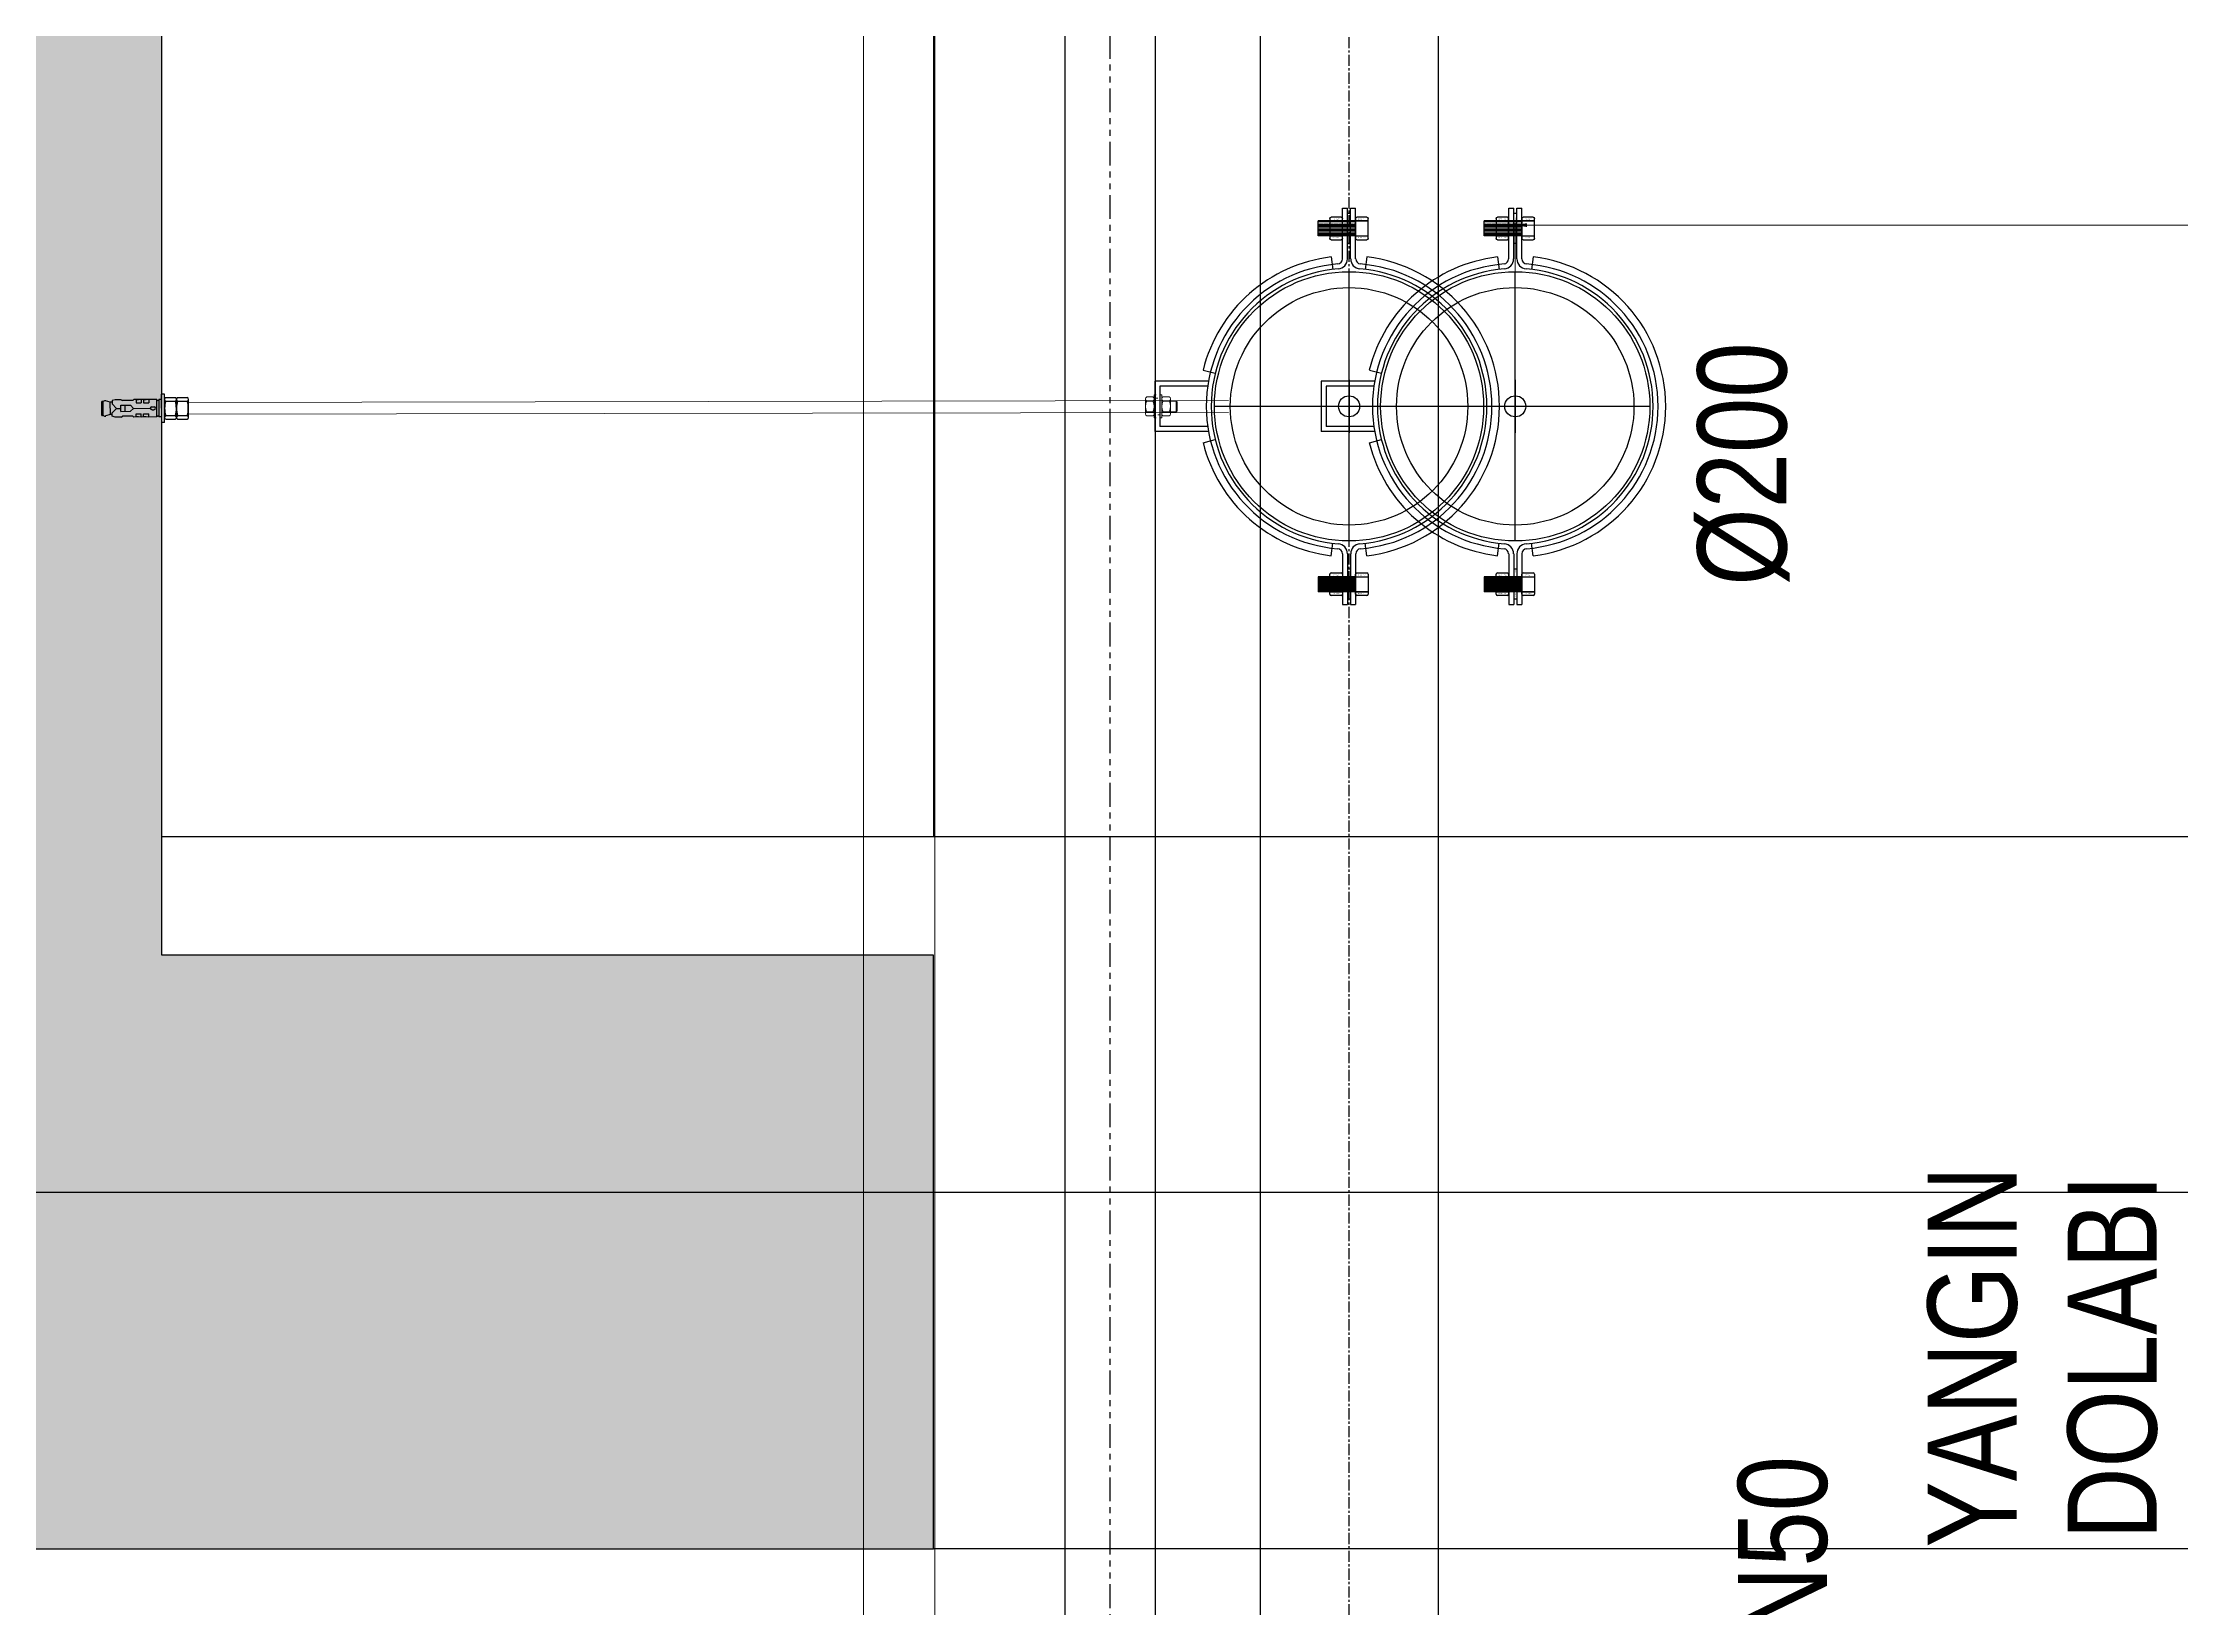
# Model space of a CAD drawing. Header units: millimetres. Extents: x -379292 to 1221486, y 92049 to 447512.
# Drawn here: x -29475 to -27674, y 168269 to 169587 of the extents above; entities that cross this region are included whole.
import ezdxf
from ezdxf.enums import TextEntityAlignment as Align

# ---------------------------------------------------------------- set-up
doc = ezdxf.new("R2010")
doc.units = ezdxf.units.MM
for name, pattern in [('ACISOTGB', [9, 4, -1, 1, -1, 1, -1]), ('CENTER', [2, 1.25, -0.25, 0.25, -0.25]), ('CENTRE', [50.8, 31.75, -6.35, 6.35, -6.35]), ('DASHDOT', [25.4, 12.7, -6.35, 0, -6.35]), ('SOGUKSU1', [72, 60, -6, 0, -6])]:
    doc.linetypes.add(name, pattern=pattern)
for name, color, linetype, lineweight in [('---OLCIU', 7, 'Continuous', 9), ('1-MIMARI', 8, 'Continuous', 9), ('1-YANGIN BORUSU-3', 1, 'SOGUKSU1', 30), ('e_kesit_cizgisi', 7, 'Continuous', 9)]:
    doc.layers.add(name, color=color, linetype=linetype, lineweight=lineweight)
for name, color, linetype in [('05_AXIS', 211, 'CENTER'), ('05_CONCRETE', 6, 'Continuous'), ('05_CONCRETE VIEW', 142, 'Continuous'), ('05_HATCH CONCRETE', 141, 'Continuous'), ('1-PISSU-BORUSU', 6, 'PIS'), ('INKA', 142, 'Continuous'), ('M_YANGIN_SPR_ CAP', 7, 'Continuous')]:
    doc.layers.add(name, color=color, linetype=linetype)
doc.styles.add('cagdas', font='arial.ttf', dxfattribs={"width": 0.8, "height": 20})
doc.styles.add('DIM', font='arial.ttf')
doc.styles.add('DOA.ARIAL', font='arial.ttf')
doc.styles.get("Standard").update_dxf_attribs({"font": 'segoeuil.ttf'})
doc.linetypes.add('PIS', pattern='A,2.5,-0.09,[")",Standard,S=0.1,R=0,X=0,Y=-0.05],-0.035', length=2.625)
doc.linetypes.add('ZIGZAG', pattern='A,0.0001,-0.2,[131,ltypeshp.shx,S=0.2,R=0,X=-0.2,Y=0],-0.4,[131,ltypeshp.shx,S=0.2,R=180,X=0.2,Y=0],-0.2', length=0.8001)
doc.dimstyles.new('PRK 1-100', dxfattribs={"dimscale": 100, "dimtxt": 2.5, "dimasz": 1, "dimexe": 0.5, "dimexo": 1, "dimgap": 0.5, "dimtad": 1, "dimdec": 1, "dimzin": 9, "dimdsep": 46, "dimtxsty": 'DIM', "dimblk": 'ARCHTICK', "dimcen": 1.5, "dimdle": 0.5, "dimclrd": 256, "dimclre": 256, "dimclrt": 3, "dimadec": 8, "dimazin": 2, "dimtp": 0.1, "dimtm": 0.1, "dimtfac": 0.71, "dimtdec": 1, "dimtmove": 2, "dimatfit": 3, "dimfxl": 50, "dimfxlon": 1, "dimlwd": -1, "dimlwe": -1, "dimarcsym": 1})

# ---------------------------------------------------------------- blocks, each defined once
blk = doc.blocks.new('A$C6a8db8d0')
at = {"layer": '05_HATCH CONCRETE', "ltscale": 25, "transparency": 33554671}
h = blk.add_hatch(dxfattribs=at)
h.set_pattern_fill('ANSI33', color=256, scale=1.5, angle=180)
h.set_pattern_definition([(225, (-8686.666, 32930.851), (6.735192, -6.735192), []), (225, (-8693.402, 32930.851), (6.735192, -6.735192), [4.7625, -2.38125])])
h.paths.add_polyline_path([(-8675, 790), (-8675, 420), (-8725, 420), (-8725, 370), (9165, 370), (9165, 420), (9115, 420), (9115, 810), (9095, 810), (9095, 790), (5815, 790), (5815, 810), (5795, 810), (5795, 790), (-1895, 790), (-1895, 710), (-1845, 710), (-1845, 775), (-1635, 775), (-1635, 720), (-1595, 720), (-1595, 775), (-1335, 775), (-1335, 720), (-1295, 720), (-1295, 775), (-1090, 775), (-1090, 710), (-1040, 710), (-1040, 775), (-835, 775), (-835, 720), (-795, 720), (-795, 775), (-535, 775), (-535, 720), (-495, 720), (-495, 775), (-290, 775), (-290, 710), (-240, 710), (-240, 775), (-35, 775), (-35, 720), (5, 720), (5, 775), (265, 775), (265, 720), (305, 720), (305, 775), (510, 775), (510, 710), (560, 710), (560, 775), (765, 775), (765, 720), (805, 720), (805, 775), (1065, 775), (1065, 720), (1105, 720), (1105, 775), (1310, 775), (1310, 710), (1360, 710), (1360, 775), (1565, 775), (1565, 720), (1605, 720), (1605, 775), (1865, 775), (1865, 720), (1905, 720), (1905, 775), (2110, 775), (2110, 710), (2160, 710), (2160, 775), (2365, 775), (2365, 720), (2405, 720), (2405, 775), (2665, 775), (2665, 720), (2705, 720), (2705, 775), (2910, 775), (2910, 710), (2960, 710), (2960, 775), (3165, 775), (3165, 720), (3205, 720), (3205, 775), (3465, 775), (3465, 720), (3505, 720), (3505, 775), (3710, 775), (3710, 710), (3760, 710), (3760, 775), (3965, 775), (3965, 720), (4005, 720), (4005, 775), (4265, 775), (4265, 720), (4305, 720), (4305, 775), (4510, 775), (4510, 710), (4560, 710), (4560, 775), (4765, 775), (4765, 720), (4805, 720), (4805, 775), (5065, 775), (5065, 720), (5105, 720), (5105, 775), (5310, 775), (5310, 710), (5360, 710), (5360, 775), (5540, 775), (5540, 720), (5580, 720), (5580, 775), (5760, 775), (5760, 710), (5810, 710), (5810, 775), (6110, 775), (6110, 710), (6160, 710), (6160, 775), (6365, 775), (6365, 720), (6405, 720), (6405, 775), (6665, 775), (6665, 720), (6705, 720), (6705, 775), (6910, 775), (6910, 710), (6960, 710), (6960, 775), (7165, 775), (7165, 720), (7205, 720), (7205, 775), (7465, 775), (7465, 720), (7505, 720), (7505, 775), (7710, 775), (7710, 710), (7760, 710), (7760, 775), (7965, 775), (7965, 720), (8005, 720), (8005, 775), (8265, 775), (8265, 720), (8305, 720), (8305, 775), (8510, 775), (8510, 710), (8560, 710), (8560, 775), (8790, 775), (8790, 720), (8830, 720), (8830, 775), (9085, 775), (9085, 420), (-8645, 420), (-8645, 775), (-8270, 775), (-8270, 710), (-8220, 710), (-8220, 775), (-8015, 775), (-8015, 720), (-7975, 720), (-7975, 775), (-7715, 775), (-7715, 720), (-7675, 720), (-7675, 775), (-7470, 775), (-7470, 710), (-7420, 710), (-7420, 775), (-7215, 775), (-7215, 720), (-7175, 720), (-7175, 775), (-6915, 775), (-6915, 720), (-6875, 720), (-6875, 775), (-6670, 775), (-6670, 710), (-6620, 710), (-6620, 775), (-6415, 775), (-6415, 720), (-6375, 720), (-6375, 775), (-6115, 775), (-6115, 720), (-6075, 720), (-6075, 775), (-5870, 775), (-5870, 710), (-5820, 710), (-5820, 775), (-5615, 775), (-5615, 720), (-5575, 720), (-5575, 775), (-5315, 775), (-5315, 720), (-5275, 720), (-5275, 775), (-5070, 775), (-5070, 710), (-5020, 710), (-5020, 775), (-4815, 775), (-4815, 720), (-4775, 720), (-4775, 775), (-4515, 775), (-4515, 720), (-4475, 720), (-4475, 775), (-4270, 775), (-4270, 710), (-4220, 710), (-4220, 775), (-4015, 775), (-4015, 720), (-3975, 720), (-3975, 775), (-3715, 775), (-3715, 720), (-3675, 720), (-3675, 775), (-3470, 775), (-3470, 710), (-3420, 710), (-3420, 775), (-3215, 775), (-3215, 720), (-3175, 720), (-3175, 775), (-2915, 775), (-2915, 720), (-2875, 720), (-2875, 775), (-2670, 775), (-2670, 710), (-2620, 710), (-2620, 775), (-2435, 775), (-2435, 720), (-2395, 720), (-2395, 775), (-2175, 775), (-2175, 720), (-2135, 720), (-2135, 775), (-1955, 775), (-1955, 710), (-1905, 710), (-1905, 790)])
at = {"layer": '05_AXIS', "ltscale": 500}
blk.add_line((-1865, 170), (-1865, 1720), dxfattribs=at)
at = {"layer": '05_CONCRETE'}
blk.add_lwpolyline([(5795, 790), (-1895, 790), (-1895, 710), (-1845, 710), (-1845, 775), (-1635, 775), (-1635, 720), (-1595, 720), (-1595, 775), (-1335, 775), (-1335, 720), (-1295, 720), (-1295, 775), (-1090, 775), (-1090, 710), (-1040, 710)], dxfattribs=at)
at = {"layer": '05_CONCRETE VIEW', "ltscale": 20, "flags": 128}
for points in [[(-1835, 775), (-1835, 420)], [(-1895, 420), (-1895, 710)], [(-1095, 710), (-1835, 710)]]:
    blk.add_lwpolyline(points, dxfattribs=at)
blk = doc.blocks.new('A$Cdf426c59')
at = {"layer": '1-PISSU-BORUSU', "color": 1, "linetype": 'DASHDOT', "ltscale": 7.5}
for p, q in [((0, -5.669), (0, 5.669)), ((5.669, 0), (-5.669, 0))]:
    blk.add_line(p, q, dxfattribs=at)
at = {"layer": '1-PISSU-BORUSU', "color": 1, "linetype": 'Continuous'}
blk.add_circle((0, 0), 5.669, dxfattribs=at)
at = {"layer": '1-PISSU-BORUSU', "linetype": 'Continuous'}
blk.add_circle((0, 0), 5, dxfattribs=at)
blk = doc.blocks.new('INKA M12 SOMUN')
at = {"layer": 'INKA', "linetype": 'Continuous'}
for p, q in [((4150.36, 639.91), (4150.36, 640.71)), ((4150.46, 640.81), (4152.06, 640.81)), ((4150.66, 639.81), (4150.66, 640.81)), ((4151.86, 640.81), (4151.86, 639.81)), ((4152.16, 640.71), (4152.16, 639.91)), ((4152.06, 639.81), (4150.46, 639.81))]:
    blk.add_line(p, q, dxfattribs=at)
at = {"layer": 'INKA', "linetype": 'ZIGZAG', "ltscale": 0.1}
for p, q in [((4150.66, 639.81), (4150.66, 640.81)), ((4151.86, 639.81), (4151.86, 640.81))]:
    blk.add_line(p, q, dxfattribs=at)
at = {"layer": 'INKA', "linetype": 'Continuous'}
for centre, start, end in [((4150.46, 640.71), 90, 180), ((4150.46, 639.91), 180, 270), ((4152.06, 640.71), 0, 90), ((4152.06, 639.91), 270, 0)]:
    blk.add_arc(centre, 0.1, start, end, dxfattribs=at)
at = {"style": 'cagdas'}
for p in [(4150.49, 640), (4151.99, 640)]:
    blk.add_text('INKA M12 SOMUN', height=0.0525, rotation=90, dxfattribs=at).set_placement(p, align=Align.TOP_LEFT)
blk = doc.blocks.new('PULM12')
at = {"layer": 'INKA', "linetype": 'Continuous'}
for p, q in [((4155.66, 1097.83), (4155.66, 1097.58)), ((4155.66, 1097.83), (4158.06, 1097.83)), ((4155.66, 1097.58), (4158.06, 1097.58)), ((4156.26, 1097.83), (4156.26, 1097.58)), ((4157.46, 1097.83), (4157.46, 1097.58)), ((4158.06, 1097.83), (4158.06, 1097.58))]:
    blk.add_line(p, q, dxfattribs=at)
at = {"style": 'cagdas'}
for p in [(4155.78, 1097.73), (4157.59, 1097.73)]:
    blk.add_text('INKA M12 PUL', height=0.039, dxfattribs=at).set_placement(p, align=Align.TOP_LEFT)
blk = doc.blocks.new('A$Ca5a3e651')
at = {"layer": 'INKA', "linetype": 'Continuous'}
h = blk.add_hatch(dxfattribs=at)
h.set_pattern_fill('ACAD_ISO10W100', color=256, scale=0.021111, angle=-90, style=0)
h.set_pattern_definition([(90, (413.14908, -104.13396), (0.105555556, -2e-17), [0.253333333, -0.063333333, 0.010555556, -0.063333333])])
h.paths.add_polyline_path([(0.55, 15.62), (0.55, 14.36), (-2.61, 14.36), (-2.61, 15.62)])
h = blk.add_hatch(dxfattribs=at)
h.set_pattern_fill('ACAD_ISO10W100', color=256, scale=0.021111, angle=-90, style=0)
h.set_pattern_definition([(270, (413.14908, 104.13396), (0.105555556, -2e-17), [0.253333333, -0.063333333, 0.010555556, -0.063333333])])
h.paths.add_polyline_path([(0.55, -15.62), (0.55, -14.36), (-2.61, -14.36), (-2.61, -15.62)])
at = {"layer": 'INKA'}
for p, q in [((-0.55, 16.68), (-0.13, 16.68)), ((-0.55, 12.42), (-0.55, 16.68)), ((-0.13, 12.42), (-0.13, 16.68)), ((0.13, 12.42), (0.13, 16.68)), ((0.13, 16.68), (0.55, 16.68)), ((0.55, 12.42), (0.55, 16.68)), ((-2.61, 14.36), (-2.61, 15.62)), ((0.55, 15.62), (-2.61, 15.62)), ((0.55, 14.36), (-2.61, 14.36)), ((-1.5, 12.58), (-1.37, 11.53)), ((1.5, 12.58), (1.37, 11.53)), ((-11.85, 2.11), (-16.36, 2.11)), ((-16.36, 2.11), (-16.36, -2.11)), ((-12.29, 3.06), (-11.27, 2.8)), ((0, 2.22), (0, -2.22)), ((-15.94, 1.69), (-15.94, -1.69)), ((-11.91, 1.69), (-15.94, 1.69)), ((2.22, 0), (-2.22, 0)), ((-11.91, -1.69), (-15.94, -1.69)), ((-11.85, -2.11), (-16.36, -2.11)), ((-12.29, -3.06), (-11.27, -2.8)), ((-1.5, -12.58), (-1.37, -11.53)), ((-0.55, -12.42), (-0.55, -16.68)), ((-0.13, -12.42), (-0.13, -16.68)), ((0.13, -12.42), (0.13, -16.68)), ((0.55, -12.42), (0.55, -16.68)), ((1.5, -12.58), (1.37, -11.53)), ((0.55, -14.36), (-2.61, -14.36)), ((-2.61, -14.36), (-2.61, -15.62)), ((0.55, -15.62), (-2.61, -15.62)), ((-0.55, -16.68), (-0.13, -16.68)), ((0.13, -16.68), (0.55, -16.68))]:
    blk.add_line(p, q, dxfattribs=at)
blk.add_circle((0, 0), 0.886, dxfattribs=at)
for centre, radius, start, end in [((0, 0), 12.67, 96.7854, 166.0366), ((0, 0), 12.03, 94.496, 265.504), ((0, 0), 11.61, 94.496, 265.504), ((-0.98, 12.42), 0.422, 274.496, 0), ((-0.98, 12.42), 0.844, 274.496, 0), ((0.98, 12.42), 0.844, 180, 265.504), ((0.98, 12.42), 0.422, 180, 265.504), ((0, 0), 11.61, 274.496, 85.504), ((0, 0), 12.03, 274.496, 85.504), ((0, 0), 12.67, 276.7854, 83.2146), ((0, 0), 12.67, 193.9634, 263.2146), ((-0.98, -12.42), 0.422, 0, 85.504), ((-0.98, -12.42), 0.844, 0, 85.504), ((0.98, -12.42), 0.844, 94.496, 180), ((0.98, -12.42), 0.422, 94.496, 180)]:
    blk.add_arc(centre, radius, start, end, dxfattribs=at)
at = {"layer": '1-PISSU-BORUSU', "color": 6, "xscale": 2, "yscale": 2, "zscale": 2}
blk.add_blockref('A$Cdf426c59', (0, 0), dxfattribs=at)
at = {"layer": 'INKA', "linetype": 'Continuous', "yscale": 1.055555555555556, "zscale": 1.055555555555556, "rotation": 270}
for name, p, xscale in [('PULM12', (-1158.69, -4372.81), -1.055555555555556), ('INKA M12 SOMUN', (-676.97, -4366.9), -1.055555555555556), ('INKA M12 SOMUN', (-674.8, -4366.9), -1.055555555555556), ('INKA M12 SOMUN', (-676.97, 4366.9), 1.055555555555556), ('PULM12', (-1158.69, 4372.81), 1.055555555555556), ('INKA M12 SOMUN', (-674.8, 4366.9), 1.055555555555556)]:
    blk.add_blockref(name, p, dxfattribs=dict(at, xscale=xscale))
blk = doc.blocks.new('*D1186')
at = {"layer": '---OLCIU', "ltscale": 25, "transparency": 16777216}
for p, q in [((-28234.5, 169383.8), (-28234.5, 169435.8)), ((-28224.5, 169433.8), (-25834.5, 169433.8)), ((-25824.5, 169383.8), (-25824.5, 169435.8))]:
    blk.add_line(p, q, dxfattribs=at)
for points in [[(-28224.5, 169435.4), (-28224.5, 169432.1), (-28234.5, 169433.8)], [(-25834.5, 169435.4), (-25834.5, 169432.1), (-25824.5, 169433.8)]]:
    blk.add_solid(points, dxfattribs=at)
at = {"layer": 'Defpoints', "color": 0, "ltscale": 25, "transparency": 16777216}
for p in [(-25824.5, 169433.8), (-28234.5, 169300.3, 0), (-25824.5, 169160.9)]:
    blk.add_point(p, dxfattribs=at)
at = {"layer": '---OLCIU', "ltscale": 25, "transparency": 16777216, "insert": (-27029.5, 169446.4), "char_height": 15, "attachment_point": 5, "style": 'DIM'}
blk.add_mtext('2410', dxfattribs=at)
blk = doc.blocks.new('NOKTA001')
at = {"color": 0, "linetype": 'Continuous', "const_width": 0.5}
blk.add_lwpolyline([(-0.25, 0, 1), (0.25, 0, 1)], format="xyb", close=True, dxfattribs=at)
blk = doc.blocks.new('LDR1-5')
at = {"color": 0, "ltscale": 25}
blk.add_line((0, 0), (-2, 0), dxfattribs=at)
at = {"color": 0, "ltscale": 25, "xscale": 0.5, "yscale": 0.5, "zscale": 0.5}
blk.add_blockref('NOKTA001', (0, 0), dxfattribs=at)
blk = doc.blocks.new('*D1187')
at = {"layer": '---OLCIU', "ltscale": 25, "transparency": 16777216}
for p, q in [((-28374.5, 169684.9), (-28374.5, 169736.9)), ((-28364.5, 169734.9), (-25834.5, 169734.9)), ((-25824.5, 169684.9), (-25824.5, 169736.9))]:
    blk.add_line(p, q, dxfattribs=at)
for points in [[(-28364.5, 169736.6), (-28364.5, 169733.2), (-28374.5, 169734.9)], [(-25834.5, 169736.6), (-25834.5, 169733.2), (-25824.5, 169734.9)]]:
    blk.add_solid(points, dxfattribs=at)
at = {"layer": 'Defpoints', "color": 0, "ltscale": 25, "transparency": 16777216}
for p in [(-25824.5, 169734.9), (-28374.5, 169462.2, 0), (-25824.5, 169331.2)]:
    blk.add_point(p, dxfattribs=at)
at = {"layer": '---OLCIU', "ltscale": 25, "transparency": 16777216, "insert": (-27099.5, 169747.6), "char_height": 15, "attachment_point": 5, "style": 'DIM'}
blk.add_mtext('2550', dxfattribs=at)

msp = doc.modelspace()

# ---------------------------------------------------------------- block references
at = {"layer": '1-MIMARI', "ltscale": 25, "xscale": 10, "yscale": 10, "zscale": 10, "rotation": 90}
msp.add_blockref('A$C6a8db8d0', (-21624.5, 187268.8), dxfattribs=at)

# ---------------------------------------------------------------- next in the draw order: linework, layer by layer
at = {"color": 134, "linetype": 'ACISOTGB', "ltscale": 5}
msp.add_line((-28575.8, 151798.9), (-28575.8, 272540.3), dxfattribs=at)
at = {"color": 7, "ltscale": 0.5}
for p, q in [((-29425, 169273.5, 0), (-29425, 169285.2, 0)), ((-29423.9, 169273.6, 0), (-29423.9, 169285.2, 0)), ((-29417.9, 169284.5, 0), (-29421.8, 169285.8, 0)), ((-29416.3, 169284.5, 0), (-29417.9, 169284.5, 0)), ((-29417.8, 169274.3, 0), (-29417.9, 169284.5, 0)), ((-29413.9, 169286.7, 0), (-29416.3, 169285.9, 0)), ((-29416.3, 169285.9, 0), (-29416.3, 169283.1, 0)), ((-29416.3, 169283.1, 0), (-29412.6, 169279.4, 0)), ((-29416.3, 169275.7, 0), (-29412.6, 169279.4, 0)), ((-29416.3, 169272.9, 0), (-29416.3, 169275.7, 0)), ((-29408.7, 169286.7, 0), (-29413.9, 169286.7, 0)), ((-29412.6, 169279.4, 0), (-29408.9, 169279.4, 0)), ((-29408.9, 169276.8, 0), (-29408.9, 169282, 0)), ((-29408.9, 169282, 0), (-29401, 169282, 0)), ((-29408.9, 169276.8, 0), (-29401, 169276.9, 0)), ((-29408.7, 169286.7, 0), (-29407.7, 169286, 0)), ((-29399, 169286, 0), (-29407.7, 169286, 0)), ((-29405.4, 169276.8, 0), (-29405.4, 169282, 0)), ((-29401, 169282, 0), (-29398.4, 169279.4, 0)), ((-29401, 169276.9, 0), (-29398.4, 169279.4, 0)), ((-29398.1, 169286.8, 0), (-29399, 169286, 0)), ((-29398.4, 169279.4, 0), (-29384.2, 169279.5, 0)), ((-29378.8, 169286.8, 0), (-29398.1, 169286.8, 0)), ((-29391.8, 169286.8, 0), (-29396.2, 169286.4, 0)), ((-29396.2, 169286.4, 0), (-29396.2, 169284.1, 0)), ((-29396.2, 169284.1, 0), (-29391.8, 169284.1, 0)), ((-29391.8, 169286.8, 0), (-29391.8, 169284.1, 0)), ((-29385.4, 169286.8, 0), (-29389.8, 169286.4, 0)), ((-29389.8, 169286.4, 0), (-29389.8, 169284.1, 0)), ((-29389.8, 169284.1, 0), (-29385.4, 169284.1, 0)), ((-29385.4, 169286.8, 0), (-29385.4, 169284.1, 0)), ((-29383, 169280.6, 0), (-29381, 169280.7, 0)), ((-29383, 169278.3, 0), (-29381, 169278.3, 0)), ((-29378.8, 169272.2, 0), (-29378.8, 169286.8, 0)), ((-29374.6, 169286.8, 0), (-29376.9, 169286.8, 0)), ((-29376.9, 169286.8, 0), (-29376.9, 169272.2, 0)), ((-29417.8, 169274.3, 0), (-29421.8, 169273, 0)), ((-29416.3, 169274.3, 0), (-29417.8, 169274.3, 0)), ((-29413.9, 169272.1, 0), (-29416.3, 169272.9, 0)), ((-29408.7, 169272.1, 0), (-29413.9, 169272.1, 0)), ((-29408.7, 169272.1, 0), (-29407.7, 169272.9, 0)), ((-29399, 169272.9, 0), (-29407.7, 169272.9, 0)), ((-29398.1, 169272.1, 0), (-29399, 169272.9, 0)), ((-29378.8, 169272.2, 0), (-29398.1, 169272.1, 0)), ((-29396.2, 169272.5, 0), (-29396.2, 169274.8, 0)), ((-29396.2, 169274.8, 0), (-29391.8, 169274.8, 0)), ((-29391.8, 169272.1, 0), (-29396.2, 169272.5, 0)), ((-29391.8, 169272.1, 0), (-29391.8, 169274.8, 0)), ((-29389.8, 169272.5, 0), (-29389.8, 169274.9, 0)), ((-29389.8, 169274.9, 0), (-29385.4, 169274.9, 0)), ((-29385.4, 169272.1, 0), (-29389.8, 169272.5, 0)), ((-29385.4, 169272.1, 0), (-29385.4, 169274.9, 0)), ((-29374.6, 169272.2, 0), (-29376.9, 169272.2, 0))]:
    msp.add_line(p, q, dxfattribs=at)
at = {"color": 7}
for p, q in [((-29372.2, 169291.4, 0), (-29374.7, 169291.4, 0)), ((-29374.6, 169267.4, 0), (-29374.7, 169291.4, 0)), ((-29372.1, 169267.4, 0), (-29372.2, 169291.4, 0)), ((-29371.3, 169288.5, 0), (-29363, 169288.5, 0)), ((-29371.3, 169285.5, 0), (-29363, 169285.5, 0)), ((-29362.1, 169271.8, 0), (-29362.1, 169287, 0)), ((-29361.3, 169288.5, 0), (-29353, 169288.6, 0)), ((-29361.3, 169285.5, 0), (-29353, 169285.5, 0)), ((-29352.1, 169271.8, 0), (-29352.1, 169287, 0)), ((-29372.1, 169267.4, 0), (-29374.6, 169267.4, 0)), ((-29371.2, 169273.3, 0), (-29363, 169273.3, 0)), ((-29371.2, 169270.3, 0), (-29363, 169270.3, 0)), ((-29361.2, 169273.3, 0), (-29353, 169273.4, 0)), ((-29361.2, 169270.3, 0), (-29353, 169270.3, 0))]:
    msp.add_line(p, q, dxfattribs=at)
at = {"color": 7, "linetype": 'Continuous', "lineweight": 5}
for p, q in [((-29352.1, 169284.4, 0), (-28476, 169286, 0)), ((-29352.1, 169274.4, 0), (-28476, 169276, 0))]:
    msp.add_line(p, q, dxfattribs=at)
at = {"lineweight": 5}
for p, q in [((-28546, 169274.8, 0), (-28546, 169287.3, 0)), ((-28546, 169274.8, 0), (-28546, 169287.3, 0)), ((-28544.8, 169289.1, 0), (-28539.8, 169289.1, 0)), ((-28544.8, 169289.1, 0), (-28539.8, 169289.1, 0)), ((-28544.8, 169285.6, 0), (-28539.8, 169285.6, 0)), ((-28544.8, 169285.6, 0), (-28539.8, 169285.6, 0)), ((-28544.8, 169276.5, 0), (-28539.8, 169276.5, 0)), ((-28544.8, 169276.5, 0), (-28539.8, 169276.5, 0)), ((-28538.6, 169271.4, 0), (-28538.6, 169290.7, 0)), ((-28538.6, 169271.4, 0), (-28538.6, 169290.7, 0)), ((-28532.3, 169271.5, 0), (-28532.3, 169290.7, 0)), ((-28532.3, 169271.5, 0), (-28532.3, 169290.7, 0)), ((-28531.1, 169289.1, 0), (-28526.1, 169289.1, 0)), ((-28531.1, 169289.1, 0), (-28526.1, 169289.1, 0)), ((-28531.1, 169285.6, 0), (-28526.1, 169285.6, 0)), ((-28531.1, 169285.6, 0), (-28526.1, 169285.6, 0)), ((-28531.1, 169276.5, 0), (-28526.1, 169276.6, 0)), ((-28531.1, 169276.5, 0), (-28526.1, 169276.6, 0)), ((-28524.9, 169274.8, 0), (-28524.9, 169287.4, 0)), ((-28524.9, 169274.8, 0), (-28524.9, 169287.4, 0)), ((-28524.9, 169285.6, 0), (-28520.1, 169285.6, 0)), ((-28524.9, 169285.6, 0), (-28520.1, 169285.6, 0)), ((-28524.9, 169276.6, 0), (-28520.1, 169276.6, 0)), ((-28524.9, 169276.6, 0), (-28520.1, 169276.6, 0)), ((-28520.1, 169276.6, 0), (-28520.1, 169285.6, 0)), ((-28520.1, 169285.6, 0), (-28519.3, 169284.8, 0)), ((-28520.1, 169276.6, 0), (-28520.1, 169285.6, 0)), ((-28520.1, 169285.6, 0), (-28519.3, 169284.8, 0)), ((-28520.1, 169276.6, 0), (-28519.3, 169277.4, 0)), ((-28520.1, 169276.6, 0), (-28519.3, 169277.4, 0)), ((-28519.3, 169277.4, 0), (-28519.3, 169284.8, 0)), ((-28519.3, 169277.4, 0), (-28519.3, 169284.8, 0)), ((-28544.8, 169273, 0), (-28539.8, 169273, 0)), ((-28544.8, 169273, 0), (-28539.8, 169273, 0)), ((-28531, 169273, 0), (-28526.1, 169273, 0)), ((-28531, 169273, 0), (-28526.1, 169273, 0))]:
    msp.add_line(p, q, dxfattribs=at)
at = {"linetype": 'CENTRE', "lineweight": 5}
for p, q in [((-28537.1, 169290.7, 0), (-28538.6, 169290.7, 0)), ((-28537.1, 169290.7, 0), (-28538.6, 169290.7, 0)), ((-28533.9, 169290.7, 0), (-28532.3, 169290.7, 0)), ((-28533.9, 169290.7, 0), (-28532.3, 169290.7, 0)), ((-28537, 169271.4, 0), (-28538.6, 169271.4, 0)), ((-28537, 169271.4, 0), (-28538.6, 169271.4, 0)), ((-28533.8, 169271.4, 0), (-28532.3, 169271.5, 0)), ((-28533.8, 169271.4, 0), (-28532.3, 169271.5, 0))]:
    msp.add_line(p, q, dxfattribs=at)
at = {"color": 7, "linetype": 'Continuous', "lineweight": 15}
for p, q in [((-28535.6, 169288.1, 0), (-28537.1, 169288.1, 0)), ((-28535.6, 169288.1, 0), (-28537.1, 169288.1, 0)), ((-28535.5, 169273.9, 0), (-28534, 169273.9, 0)), ((-28535.5, 169273.9, 0), (-28534, 169273.9, 0))]:
    msp.add_line(p, q, dxfattribs=at)
at = {"color": 7, "ltscale": 0.5}
for centre, radius, start, end in [((-29424.5, 169283.5, 0), 1.77, 68.3179, 106.2443), ((-29422.4, 169284.1, 0), 1.77, 68.3179, 144.1708), ((-29383, 169279.5, 0), 1.18, 90.1087, 270.1087), ((-29381, 169279.5, 0), 1.18, 270.1087, 90.1087), ((-29377.8, 169287, 0), 0.963, 189.0364, 351.181), ((-29424.5, 169275.2, 0), 1.77, 253.9732, 291.8996), ((-29422.4, 169274.6, 0), 1.77, 216.0467, 291.8996), ((-29377.8, 169272, 0), 0.963, 9.0364, 171.181)]:
    msp.add_arc(centre, radius, start, end, dxfattribs=at)
at = {"color": 7}
for centre, radius, start, end in [((-29370.4, 169287, 0), 1.76, 120.364, 239.8535), ((-29350.5, 169279.4, 0), 21.6, 163.7656, 196.4519), ((-29363.9, 169287, 0), 1.76, 300.364, 59.8535), ((-29383.8, 169279.4, 0), 21.6, 343.7656, 16.4519), ((-29360.4, 169287, 0), 1.76, 120.364, 239.8535), ((-29340.5, 169279.5, 0), 21.6, 163.7656, 196.4519), ((-29353.9, 169287, 0), 1.76, 300.364, 59.8535), ((-29373.8, 169279.4, 0), 21.6, 343.7656, 16.4519), ((-29370.4, 169271.8, 0), 1.76, 120.364, 239.8535), ((-29363.9, 169271.8, 0), 1.76, 300.364, 59.8535), ((-29360.4, 169271.8, 0), 1.76, 120.364, 239.8535), ((-29353.9, 169271.8, 0), 1.76, 300.364, 59.8535)]:
    msp.add_arc(centre, radius, start, end, dxfattribs=at)
at = {"lineweight": 5}
for centre, radius, start, end in [((-28544.1, 169287.3, 0), 1.88, 110.9308, 249.2866), ((-28544.1, 169287.3, 0), 1.88, 110.9308, 249.2866), ((-28536.9, 169281.1, 0), 9.07, 150.188, 210.0295), ((-28536.9, 169281.1, 0), 9.07, 150.188, 210.0295), ((-28544.1, 169274.8, 0), 1.88, 110.9308, 249.2866), ((-28544.1, 169274.8, 0), 1.88, 110.9308, 249.2866), ((-28540.5, 169287.3, 0), 1.88, 290.9308, 69.2866), ((-28540.5, 169287.3, 0), 1.88, 290.9308, 69.2866), ((-28547.7, 169281, 0), 9.07, 330.188, 30.0295), ((-28547.7, 169281, 0), 9.07, 330.188, 30.0295), ((-28540.5, 169274.8, 0), 1.88, 290.9308, 69.2866), ((-28540.5, 169274.8, 0), 1.88, 290.9308, 69.2866), ((-28530.4, 169287.4, 0), 1.88, 110.9308, 249.2866), ((-28530.4, 169287.4, 0), 1.88, 110.9308, 249.2866), ((-28523.2, 169281.1, 0), 9.07, 150.188, 210.0295), ((-28523.2, 169281.1, 0), 9.07, 150.188, 210.0295), ((-28530.4, 169274.8, 0), 1.88, 110.9308, 249.2866), ((-28530.4, 169274.8, 0), 1.88, 110.9308, 249.2866), ((-28526.8, 169287.4, 0), 1.88, 290.9308, 69.2866), ((-28526.8, 169287.4, 0), 1.88, 290.9308, 69.2866), ((-28534, 169281.1, 0), 9.07, 330.188, 30.0295), ((-28534, 169281.1, 0), 9.07, 330.188, 30.0295), ((-28526.8, 169274.8, 0), 1.88, 290.9308, 69.2866), ((-28526.8, 169274.8, 0), 1.88, 290.9308, 69.2866)]:
    msp.add_arc(centre, radius, start, end, dxfattribs=at)
at = {"layer": '1-PISSU-BORUSU', "color": 6, "linetype": 'Continuous'}
for p, q in [((-28449.5, 169781.1, 0), (-28449.5, 164917.7, 0)), ((-28299.5, 169781.1, 0), (-28299.5, 164917.7, 0))]:
    msp.add_line(p, q, dxfattribs=at)
at = {"layer": '1-PISSU-BORUSU', "color": 1, "linetype": 'CENTER', "ltscale": 7.5}
msp.add_line((-28374.5, 164797.8, 0), (-28374.5, 169781.1, 0), dxfattribs=at)
at = {"layer": '1-YANGIN BORUSU-3', "linetype": 'ByBlock', "ltscale": 25}
for p, q in [((-28613.9, 272261.8), (-28613.9, 154309.2)), ((-28537.8, 272261.8), (-28537.8, 154309.2))]:
    msp.add_line(p, q, dxfattribs=at)
at = {"layer": 'e_kesit_cizgisi', "color": 5, "ltscale": 25}
msp.add_lwpolyline([(-28784.5, 109121), (-28783, 188757.9), (-28723, 188757.9), (-28724.5, 109121)], close=True, dxfattribs=at)

# ---------------------------------------------------------------- next in the draw order: block references
at = {"ltscale": 25, "xscale": 10, "yscale": 10, "zscale": 10}
for p in [(-28374.5, 169281.1, 0), (-28234.5, 169281.1, 0)]:
    msp.add_blockref('A$Ca5a3e651', p, dxfattribs=at)

# ---------------------------------------------------------------- next in the draw order: texts
at = {"layer": 'M_YANGIN_SPR_ CAP', "ltscale": 0.01, "style": 'DOA.ARIAL', "width": 0.8}
for s, p in [('%%C200', (-28081.1, 169232.5, -155276.6)), ('YANGIN', (-27887.2, 168480.5, -155276.6)), ('DOLABI', (-27769.3, 168480.5, -155276.6)), ('DN50', (-28047, 168289.9, -155276.6))]:
    msp.add_text(s, height=75, rotation=90, dxfattribs=at).set_placement(p, align=Align.TOP_CENTER)

# ---------------------------------------------------------------- next in the draw order: dimensions: what is measured, and where the dimension line sits
at = {"layer": '---OLCIU', "ltscale": 25}
for base, p1, p2, picture, middle in [((-25824.5, 169734.9), (-28374.5, 169462.2, 0), (-25824.5, 169331.2), '*D1187', (-27099.5, 169747.6)), ((-25824.5, 169433.8), (-28234.5, 169300.3, 0), (-25824.5, 169160.9), '*D1186', (-27029.5, 169446.4))]:
    dim = msp.add_linear_dim(base=base, p1=p1, p2=p2, dimstyle='PRK 1-100', override={"dimtxt": 0.15, "dimasz": 0.1, "dimexe": 0.02, "dimexo": 0.5, "dimgap": 0.05, "dimdec": 0, "dimzin": 0, "dimcen": 0.5, "dimdle": 0.01, "dimclrt": 256, "dimtdec": 0, "dimldrblk": 'LDR1-5', "dimfxl": 0.5}, dxfattribs=at)
    dim.commit()
    dim.dimension.update_dxf_attribs({"geometry": picture, "text_midpoint": middle})

doc.saveas('drawing.dxf')
